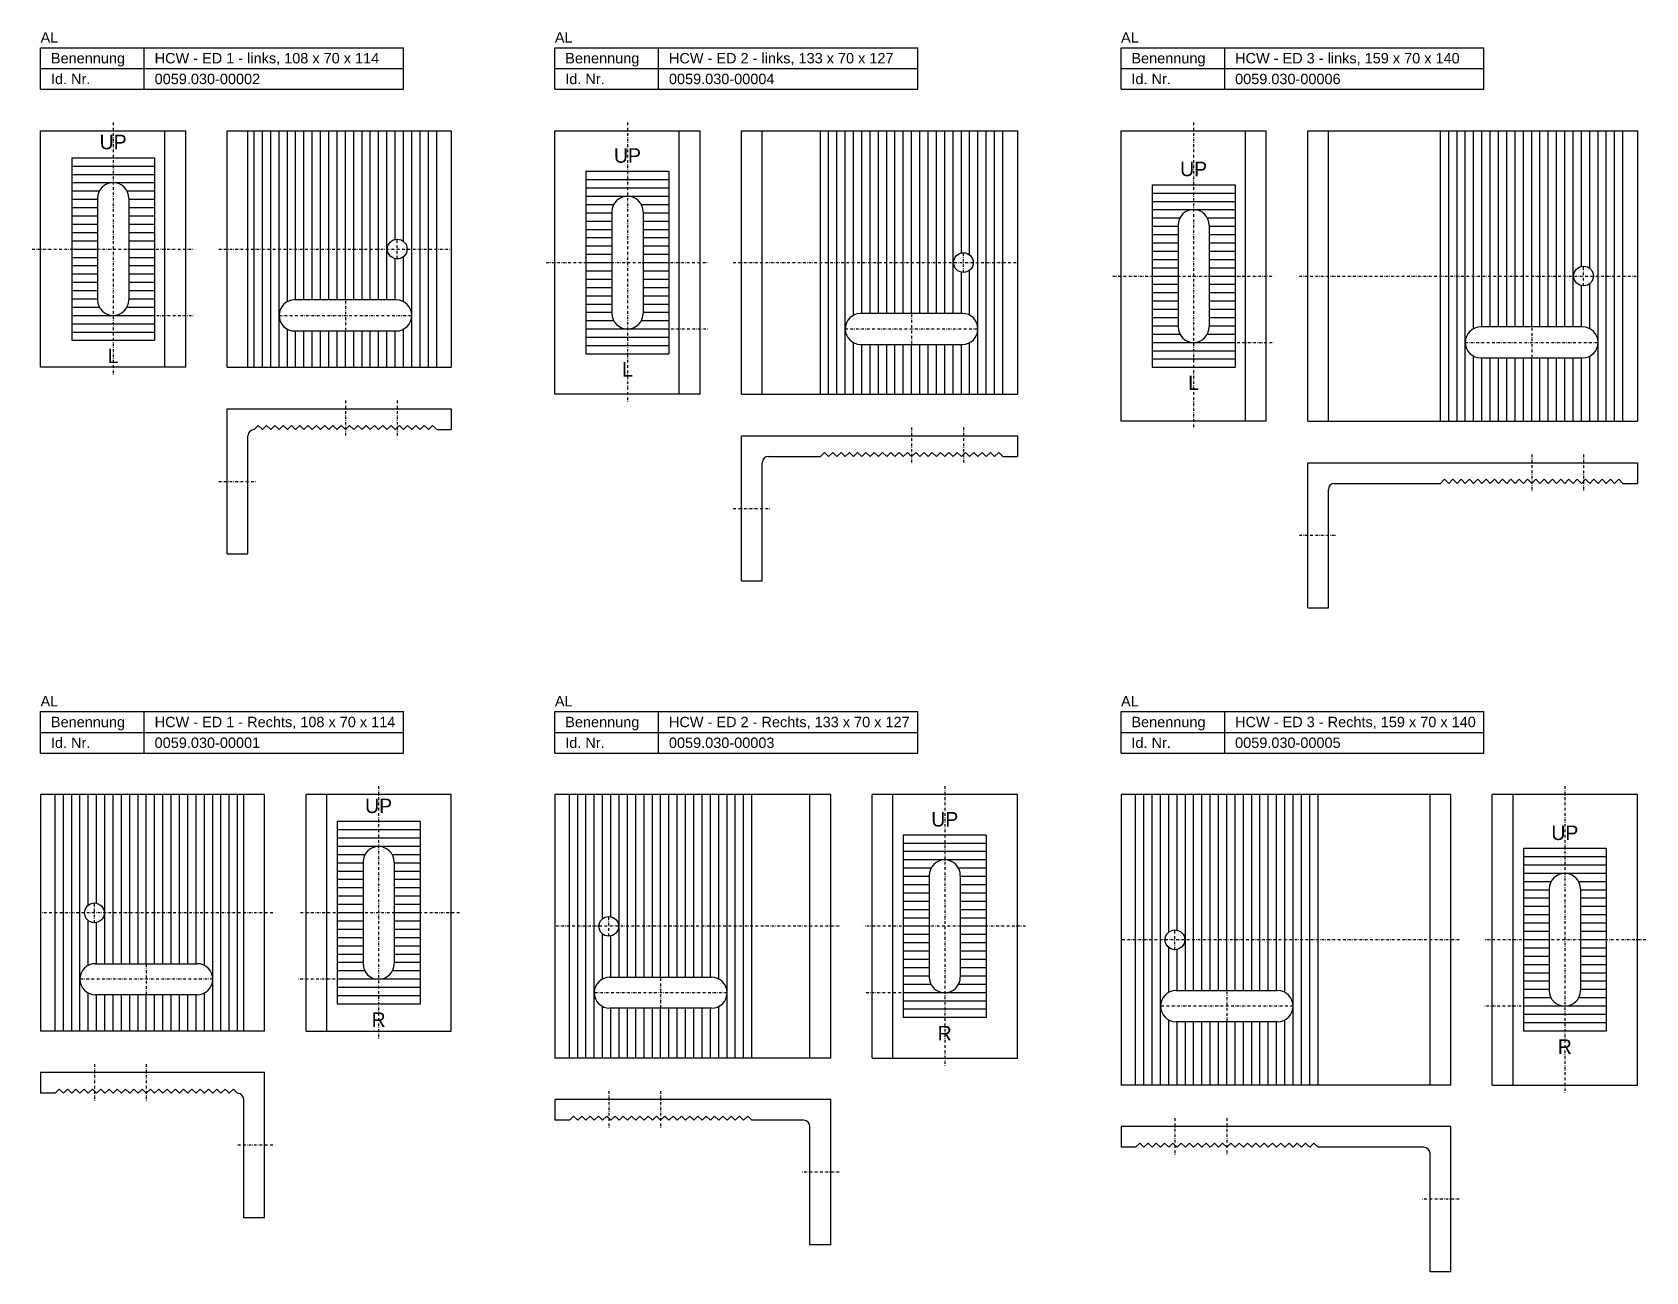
# Model space of a CAD drawing. Header units: millimetres. Extents: x -1 to 777, y -327 to 271.
import ezdxf

# ---------------------------------------------------------------- set-up
doc = ezdxf.new("R2010")
doc.units = ezdxf.units.MM
doc.header["$LTSCALE"] = 5
doc.linetypes.add('STRICHPUNKT2', pattern=[0.5, 0.25, -0.125, 0, -0.125])
doc.layers.add('HALFEN', color=2, linetype='CONTINUOUS')
doc.styles.add('ARIAL50', font='ARIAL.TTF', dxfattribs={"height": 5})

msp = doc.modelspace()

# ---------------------------------------------------------------- linework, layer by layer
at = {"layer": 'HALFEN'}
for p, q in [((3.38, 263.2), (178.38, 263.2)), ((3.38, 243.2), (3.38, 263.2)), ((53.38, 243.2), (53.38, 263.2)), ((178.38, 243.2), (178.38, 263.2)), ((251.38, 263.2), (426.38, 263.2)), ((251.38, 243.2), (251.38, 263.2)), ((301.38, 243.2), (301.38, 263.2)), ((426.38, 243.2), (426.38, 263.2)), ((524.38, 263.2), (699.38, 263.2)), ((524.38, 243.2), (524.38, 263.2)), ((574.38, 243.2), (574.38, 263.2)), ((699.38, 243.2), (699.38, 263.2)), ((3.38, 253.2), (178.38, 253.2)), ((251.38, 253.2), (426.38, 253.2)), ((524.38, 253.2), (699.38, 253.2)), ((3.38, 243.2), (178.38, 243.2)), ((251.38, 243.2), (426.38, 243.2)), ((524.38, 243.2), (699.38, 243.2)), ((3.38, 109.2), (3.38, 223.2)), ((3.38, 223.2), (73.38, 223.2)), ((63.38, 109.2), (63.38, 223.2)), ((73.38, 109.2), (73.38, 223.2)), ((93.38, 223.2), (201.38, 223.2)), ((93.38, 109.2), (93.38, 223.2)), ((103.38, 109.2), (103.38, 223.2)), ((201.38, 223.2), (201.38, 109.2)), ((251.38, 96.2), (251.38, 223.2)), ((251.38, 223.2), (321.38, 223.2)), ((311.38, 96.2), (311.38, 223.2)), ((321.38, 96.2), (321.38, 223.2)), ((341.38, 223.2), (474.38, 223.2)), ((341.38, 96.2), (341.38, 223.2)), ((351.38, 96.2), (351.38, 223.2)), ((474.38, 223.2), (474.38, 96.2)), ((524.38, 83.2), (524.38, 223.2)), ((524.38, 223.2), (594.38, 223.2)), ((584.38, 83.2), (584.38, 223.2)), ((594.38, 83.2), (594.38, 223.2)), ((614.38, 223.2), (773.38, 223.2)), ((614.38, 83.2), (614.38, 223.2)), ((624.38, 83.2), (624.38, 223.2)), ((773.38, 223.2), (773.38, 83.2)), ((30.88, 190.7), (30.88, 141.7)), ((45.88, 190.7), (45.88, 141.7)), ((278.88, 184.2), (278.88, 135.2)), ((293.88, 184.2), (293.88, 135.2)), ((551.88, 177.7), (551.88, 128.7)), ((566.88, 177.7), (566.88, 128.7)), ((174.88, 141.7), (125.88, 141.7)), ((125.88, 141.7), (125.88, 141.7)), ((447.88, 135.2), (398.88, 135.2)), ((398.88, 135.2), (398.88, 135.2)), ((125.88, 126.7), (174.88, 126.7)), ((746.88, 128.7), (697.88, 128.7)), ((697.88, 128.7), (697.88, 128.7)), ((398.88, 120.2), (447.88, 120.2)), ((73.38, 109.2), (3.38, 109.2)), ((93.38, 109.2), (201.38, 109.2)), ((697.88, 113.7), (746.88, 113.7)), ((321.38, 96.2), (251.38, 96.2)), ((341.38, 96.2), (474.38, 96.2)), ((93.38, 19.2), (93.38, 89.2)), ((93.38, 89.2), (201.38, 89.2)), ((201.38, 89.2), (201.38, 79.2)), ((106.38, 79.2), (108.38, 81.2)), ((106.38, 79.2), (106.38, 79.2)), ((108.38, 81.2), (110.38, 79.2)), ((110.38, 79.2), (112.38, 81.2)), ((112.38, 81.2), (114.38, 79.2)), ((114.38, 79.2), (116.38, 81.2)), ((116.38, 81.2), (118.38, 79.2)), ((118.38, 79.2), (120.38, 81.2)), ((120.38, 81.2), (122.38, 79.2)), ((122.38, 79.2), (124.38, 81.2)), ((124.38, 81.2), (126.38, 79.2)), ((126.38, 79.2), (128.38, 81.2)), ((128.38, 81.2), (130.38, 79.2)), ((130.38, 79.2), (132.38, 81.2)), ((132.38, 81.2), (134.38, 79.2)), ((134.38, 79.2), (136.38, 81.2)), ((136.38, 81.2), (138.38, 79.2)), ((138.38, 79.2), (140.38, 81.2)), ((140.38, 81.2), (142.38, 79.2)), ((142.38, 79.2), (144.38, 81.2)), ((144.38, 81.2), (146.38, 79.2)), ((146.38, 79.2), (148.38, 81.2)), ((148.38, 81.2), (150.38, 79.2)), ((150.38, 79.2), (152.38, 81.2)), ((152.38, 81.2), (154.38, 79.2)), ((154.38, 79.2), (156.38, 81.2)), ((156.38, 81.2), (158.38, 79.2)), ((158.38, 79.2), (160.38, 81.2)), ((160.38, 81.2), (162.38, 79.2)), ((162.38, 79.2), (164.38, 81.2)), ((164.38, 81.2), (166.38, 79.2)), ((166.38, 79.2), (168.38, 81.2)), ((168.38, 81.2), (170.38, 79.2)), ((170.38, 79.2), (172.38, 81.2)), ((172.38, 81.2), (174.38, 79.2)), ((174.38, 79.2), (176.38, 81.2)), ((176.38, 81.2), (178.38, 79.2)), ((178.38, 79.2), (180.38, 81.2)), ((180.38, 81.2), (182.38, 79.2)), ((182.38, 79.2), (184.38, 81.2)), ((184.38, 81.2), (186.38, 79.2)), ((186.38, 79.2), (188.38, 81.2)), ((188.38, 81.2), (190.38, 79.2)), ((190.38, 79.2), (192.38, 81.2)), ((192.38, 81.2), (194.38, 79.2)), ((194.38, 79.2), (201.38, 79.2)), ((594.38, 83.2), (524.38, 83.2)), ((614.38, 83.2), (773.38, 83.2)), ((103.38, 19.2), (103.38, 76.2)), ((341.38, 6.2), (341.38, 76.2)), ((341.38, 76.2), (474.38, 76.2)), ((474.38, 76.2), (474.38, 66.2)), ((351.38, 6.2), (351.38, 63.2)), ((354.38, 66.2), (379.38, 66.2)), ((379.38, 66.2), (381.38, 68.2)), ((381.38, 68.2), (383.38, 66.2)), ((383.38, 66.2), (385.38, 68.2)), ((385.38, 68.2), (387.38, 66.2)), ((387.38, 66.2), (389.38, 68.2)), ((389.38, 68.2), (391.38, 66.2)), ((391.38, 66.2), (393.38, 68.2)), ((393.38, 68.2), (395.38, 66.2)), ((395.38, 66.2), (397.38, 68.2)), ((397.38, 68.2), (399.38, 66.2)), ((399.38, 66.2), (401.38, 68.2)), ((401.38, 68.2), (403.38, 66.2)), ((403.38, 66.2), (405.38, 68.2)), ((405.38, 68.2), (407.38, 66.2)), ((407.38, 66.2), (409.38, 68.2)), ((409.38, 68.2), (411.38, 66.2)), ((411.38, 66.2), (413.38, 68.2)), ((413.38, 68.2), (415.38, 66.2)), ((415.38, 66.2), (417.38, 68.2)), ((417.38, 68.2), (419.38, 66.2)), ((419.38, 66.2), (421.38, 68.2)), ((421.38, 68.2), (423.38, 66.2)), ((423.38, 66.2), (425.38, 68.2)), ((425.38, 68.2), (427.38, 66.2)), ((427.38, 66.2), (429.38, 68.2)), ((429.38, 68.2), (431.38, 66.2)), ((431.38, 66.2), (433.38, 68.2)), ((433.38, 68.2), (435.38, 66.2)), ((435.38, 66.2), (437.38, 68.2)), ((437.38, 68.2), (439.38, 66.2)), ((439.38, 66.2), (441.38, 68.2)), ((441.38, 68.2), (443.38, 66.2)), ((443.38, 66.2), (445.38, 68.2)), ((445.38, 68.2), (447.38, 66.2)), ((447.38, 66.2), (449.38, 68.2)), ((449.38, 68.2), (451.38, 66.2)), ((451.38, 66.2), (453.38, 68.2)), ((453.38, 68.2), (455.38, 66.2)), ((455.38, 66.2), (457.38, 68.2)), ((457.38, 68.2), (459.38, 66.2)), ((459.38, 66.2), (461.38, 68.2)), ((461.38, 68.2), (463.38, 66.2)), ((463.38, 66.2), (465.38, 68.2)), ((465.38, 68.2), (467.38, 66.2)), ((467.38, 66.2), (474.38, 66.2)), ((614.38, -6.8), (614.38, 63.2)), ((614.38, 63.2), (773.38, 63.2)), ((773.38, 63.2), (773.38, 53.2)), ((678.38, 53.2), (680.38, 55.2)), ((680.38, 55.2), (682.38, 53.2)), ((682.38, 53.2), (684.38, 55.2)), ((684.38, 55.2), (686.38, 53.2)), ((686.38, 53.2), (688.38, 55.2)), ((688.38, 55.2), (690.38, 53.2)), ((690.38, 53.2), (692.38, 55.2)), ((692.38, 55.2), (694.38, 53.2)), ((694.38, 53.2), (696.38, 55.2)), ((696.38, 55.2), (698.38, 53.2)), ((698.38, 53.2), (700.38, 55.2)), ((700.38, 55.2), (702.38, 53.2)), ((702.38, 53.2), (704.38, 55.2)), ((704.38, 55.2), (706.38, 53.2)), ((706.38, 53.2), (708.38, 55.2)), ((708.38, 55.2), (710.38, 53.2)), ((710.38, 53.2), (712.38, 55.2)), ((712.38, 55.2), (714.38, 53.2)), ((714.38, 53.2), (716.38, 55.2)), ((716.38, 55.2), (718.38, 53.2)), ((718.38, 53.2), (720.38, 55.2)), ((720.38, 55.2), (722.38, 53.2)), ((722.38, 53.2), (724.38, 55.2)), ((724.38, 55.2), (726.38, 53.2)), ((726.38, 53.2), (728.38, 55.2)), ((728.38, 55.2), (730.38, 53.2)), ((730.38, 53.2), (732.38, 55.2)), ((732.38, 55.2), (734.38, 53.2)), ((734.38, 53.2), (736.38, 55.2)), ((736.38, 55.2), (738.38, 53.2)), ((738.38, 53.2), (740.38, 55.2)), ((740.38, 55.2), (742.38, 53.2)), ((742.38, 53.2), (744.38, 55.2)), ((744.38, 55.2), (746.38, 53.2)), ((746.38, 53.2), (748.38, 55.2)), ((748.38, 55.2), (750.38, 53.2)), ((750.38, 53.2), (752.38, 55.2)), ((752.38, 55.2), (754.38, 53.2)), ((754.38, 53.2), (756.38, 55.2)), ((756.38, 55.2), (758.38, 53.2)), ((758.38, 53.2), (760.38, 55.2)), ((760.38, 55.2), (762.38, 53.2)), ((762.38, 53.2), (764.38, 55.2)), ((764.38, 55.2), (766.38, 53.2)), ((624.38, -6.8), (624.38, 50.2)), ((627.38, 53.2), (678.38, 53.2)), ((766.38, 53.2), (773.38, 53.2)), ((93.38, 19.2), (103.38, 19.2)), ((341.38, 6.2), (351.38, 6.2)), ((614.38, -6.8), (624.38, -6.8)), ((3.38, -56.8), (178.38, -56.8)), ((3.38, -76.8), (3.38, -56.8)), ((53.38, -76.8), (53.38, -56.8)), ((178.38, -76.8), (178.38, -56.8)), ((251.38, -56.8), (426.38, -56.8)), ((251.38, -76.8), (251.38, -56.8)), ((301.38, -76.8), (301.38, -56.8)), ((426.38, -76.8), (426.38, -56.8)), ((524.38, -56.8), (699.38, -56.8)), ((524.38, -76.8), (524.38, -56.8)), ((574.38, -76.8), (574.38, -56.8)), ((699.38, -76.8), (699.38, -56.8)), ((3.38, -66.8), (178.38, -66.8)), ((251.38, -66.8), (426.38, -66.8)), ((524.38, -66.8), (699.38, -66.8)), ((3.38, -76.8), (178.38, -76.8)), ((251.38, -76.8), (426.38, -76.8)), ((524.38, -76.8), (699.38, -76.8)), ((111.38, -96.8), (3.38, -96.8)), ((3.38, -96.8), (3.38, -210.8)), ((111.38, -210.8), (111.38, -96.8)), ((131.38, -210.8), (131.38, -96.8)), ((201.38, -96.8), (131.38, -96.8)), ((141.38, -210.8), (141.38, -96.8)), ((201.38, -210.8), (201.38, -96.8)), ((384.38, -96.8), (251.38, -96.8)), ((251.38, -96.8), (251.38, -223.8)), ((374.38, -223.8), (374.38, -96.8)), ((384.38, -223.8), (384.38, -96.8)), ((404.38, -223.8), (404.38, -96.8)), ((474.38, -96.8), (404.38, -96.8)), ((414.38, -223.8), (414.38, -96.8)), ((474.38, -223.8), (474.38, -96.8)), ((683.38, -96.8), (524.38, -96.8)), ((524.38, -96.8), (524.38, -236.8)), ((673.38, -236.8), (673.38, -96.8)), ((683.38, -236.8), (683.38, -96.8)), ((703.38, -236.8), (703.38, -96.8)), ((773.38, -96.8), (703.38, -96.8)), ((713.38, -236.8), (713.38, -96.8)), ((773.38, -236.8), (773.38, -96.8)), ((158.88, -129.3), (158.88, -178.3)), ((173.88, -129.3), (173.88, -178.3)), ((431.88, -135.8), (431.88, -184.8)), ((446.88, -135.8), (446.88, -184.8)), ((730.88, -142.3), (730.88, -191.3)), ((745.88, -142.3), (745.88, -191.3)), ((29.88, -178.3), (78.88, -178.3)), ((78.88, -178.3), (78.88, -178.3)), ((277.88, -184.8), (326.88, -184.8)), ((326.88, -184.8), (326.88, -184.8)), ((78.88, -193.3), (29.88, -193.3)), ((550.88, -191.3), (599.88, -191.3)), ((599.88, -191.3), (599.88, -191.3)), ((326.88, -199.8), (277.88, -199.8)), ((599.88, -206.3), (550.88, -206.3)), ((111.38, -210.8), (3.38, -210.8)), ((131.38, -210.8), (201.38, -210.8)), ((384.38, -223.8), (251.38, -223.8)), ((404.38, -223.8), (474.38, -223.8)), ((111.38, -230.8), (3.38, -230.8)), ((3.38, -230.8), (3.38, -240.8)), ((111.38, -300.8), (111.38, -230.8)), ((10.38, -240.8), (3.38, -240.8)), ((12.38, -238.8), (10.38, -240.8)), ((14.38, -240.8), (12.38, -238.8)), ((16.38, -238.8), (14.38, -240.8)), ((18.38, -240.8), (16.38, -238.8)), ((20.38, -238.8), (18.38, -240.8)), ((22.38, -240.8), (20.38, -238.8)), ((24.38, -238.8), (22.38, -240.8)), ((26.38, -240.8), (24.38, -238.8)), ((28.38, -238.8), (26.38, -240.8)), ((30.38, -240.8), (28.38, -238.8)), ((32.38, -238.8), (30.38, -240.8)), ((34.38, -240.8), (32.38, -238.8)), ((36.38, -238.8), (34.38, -240.8)), ((38.38, -240.8), (36.38, -238.8)), ((40.38, -238.8), (38.38, -240.8)), ((42.38, -240.8), (40.38, -238.8)), ((44.38, -238.8), (42.38, -240.8)), ((46.38, -240.8), (44.38, -238.8)), ((48.38, -238.8), (46.38, -240.8)), ((50.38, -240.8), (48.38, -238.8)), ((52.38, -238.8), (50.38, -240.8)), ((54.38, -240.8), (52.38, -238.8)), ((56.38, -238.8), (54.38, -240.8)), ((58.38, -240.8), (56.38, -238.8)), ((60.38, -238.8), (58.38, -240.8)), ((62.38, -240.8), (60.38, -238.8)), ((64.38, -238.8), (62.38, -240.8)), ((66.38, -240.8), (64.38, -238.8)), ((68.38, -238.8), (66.38, -240.8)), ((70.38, -240.8), (68.38, -238.8)), ((72.38, -238.8), (70.38, -240.8)), ((74.38, -240.8), (72.38, -238.8)), ((76.38, -238.8), (74.38, -240.8)), ((78.38, -240.8), (76.38, -238.8)), ((80.38, -238.8), (78.38, -240.8)), ((82.38, -240.8), (80.38, -238.8)), ((84.38, -238.8), (82.38, -240.8)), ((86.38, -240.8), (84.38, -238.8)), ((88.38, -238.8), (86.38, -240.8)), ((90.38, -240.8), (88.38, -238.8)), ((92.38, -238.8), (90.38, -240.8)), ((94.38, -240.8), (92.38, -238.8)), ((96.38, -238.8), (94.38, -240.8)), ((98.38, -240.8), (96.38, -238.8)), ((98.38, -240.8), (98.38, -240.8)), ((683.38, -236.8), (524.38, -236.8)), ((703.38, -236.8), (773.38, -236.8)), ((101.38, -300.8), (101.38, -243.8)), ((384.38, -243.8), (251.38, -243.8)), ((251.38, -243.8), (251.38, -253.8)), ((384.38, -313.8), (384.38, -243.8)), ((258.38, -253.8), (251.38, -253.8)), ((260.38, -251.8), (258.38, -253.8)), ((262.38, -253.8), (260.38, -251.8)), ((264.38, -251.8), (262.38, -253.8)), ((266.38, -253.8), (264.38, -251.8)), ((268.38, -251.8), (266.38, -253.8)), ((270.38, -253.8), (268.38, -251.8)), ((272.38, -251.8), (270.38, -253.8)), ((274.38, -253.8), (272.38, -251.8)), ((276.38, -251.8), (274.38, -253.8)), ((278.38, -253.8), (276.38, -251.8)), ((280.38, -251.8), (278.38, -253.8)), ((282.38, -253.8), (280.38, -251.8)), ((284.38, -251.8), (282.38, -253.8)), ((286.38, -253.8), (284.38, -251.8)), ((288.38, -251.8), (286.38, -253.8)), ((290.38, -253.8), (288.38, -251.8)), ((292.38, -251.8), (290.38, -253.8)), ((294.38, -253.8), (292.38, -251.8)), ((296.38, -251.8), (294.38, -253.8)), ((298.38, -253.8), (296.38, -251.8)), ((300.38, -251.8), (298.38, -253.8)), ((302.38, -253.8), (300.38, -251.8)), ((304.38, -251.8), (302.38, -253.8)), ((306.38, -253.8), (304.38, -251.8)), ((308.38, -251.8), (306.38, -253.8)), ((310.38, -253.8), (308.38, -251.8)), ((312.38, -251.8), (310.38, -253.8)), ((314.38, -253.8), (312.38, -251.8)), ((316.38, -251.8), (314.38, -253.8)), ((318.38, -253.8), (316.38, -251.8)), ((320.38, -251.8), (318.38, -253.8)), ((322.38, -253.8), (320.38, -251.8)), ((324.38, -251.8), (322.38, -253.8)), ((326.38, -253.8), (324.38, -251.8)), ((328.38, -251.8), (326.38, -253.8)), ((330.38, -253.8), (328.38, -251.8)), ((332.38, -251.8), (330.38, -253.8)), ((334.38, -253.8), (332.38, -251.8)), ((336.38, -251.8), (334.38, -253.8)), ((338.38, -253.8), (336.38, -251.8)), ((340.38, -251.8), (338.38, -253.8)), ((342.38, -253.8), (340.38, -251.8)), ((344.38, -251.8), (342.38, -253.8)), ((346.38, -253.8), (344.38, -251.8)), ((371.38, -253.8), (346.38, -253.8)), ((374.38, -313.8), (374.38, -256.8)), ((683.38, -256.8), (524.38, -256.8)), ((524.38, -256.8), (524.38, -266.8)), ((683.38, -326.8), (683.38, -256.8)), ((531.38, -266.8), (524.38, -266.8)), ((533.38, -264.8), (531.38, -266.8)), ((535.38, -266.8), (533.38, -264.8)), ((537.38, -264.8), (535.38, -266.8)), ((539.38, -266.8), (537.38, -264.8)), ((541.38, -264.8), (539.38, -266.8)), ((543.38, -266.8), (541.38, -264.8)), ((545.38, -264.8), (543.38, -266.8)), ((547.38, -266.8), (545.38, -264.8)), ((549.38, -264.8), (547.38, -266.8)), ((551.38, -266.8), (549.38, -264.8)), ((553.38, -264.8), (551.38, -266.8)), ((555.38, -266.8), (553.38, -264.8)), ((557.38, -264.8), (555.38, -266.8)), ((559.38, -266.8), (557.38, -264.8)), ((561.38, -264.8), (559.38, -266.8)), ((563.38, -266.8), (561.38, -264.8)), ((565.38, -264.8), (563.38, -266.8)), ((567.38, -266.8), (565.38, -264.8)), ((569.38, -264.8), (567.38, -266.8)), ((571.38, -266.8), (569.38, -264.8)), ((573.38, -264.8), (571.38, -266.8)), ((575.38, -266.8), (573.38, -264.8)), ((577.38, -264.8), (575.38, -266.8)), ((579.38, -266.8), (577.38, -264.8)), ((581.38, -264.8), (579.38, -266.8)), ((583.38, -266.8), (581.38, -264.8)), ((585.38, -264.8), (583.38, -266.8)), ((587.38, -266.8), (585.38, -264.8)), ((589.38, -264.8), (587.38, -266.8)), ((591.38, -266.8), (589.38, -264.8)), ((593.38, -264.8), (591.38, -266.8)), ((595.38, -266.8), (593.38, -264.8)), ((597.38, -264.8), (595.38, -266.8)), ((599.38, -266.8), (597.38, -264.8)), ((601.38, -264.8), (599.38, -266.8)), ((603.38, -266.8), (601.38, -264.8)), ((605.38, -264.8), (603.38, -266.8)), ((607.38, -266.8), (605.38, -264.8)), ((609.38, -264.8), (607.38, -266.8)), ((611.38, -266.8), (609.38, -264.8)), ((613.38, -264.8), (611.38, -266.8)), ((615.38, -266.8), (613.38, -264.8)), ((617.38, -264.8), (615.38, -266.8)), ((619.38, -266.8), (617.38, -264.8)), ((670.38, -266.8), (619.38, -266.8)), ((673.38, -326.8), (673.38, -269.8)), ((111.38, -300.8), (101.38, -300.8)), ((384.38, -313.8), (374.38, -313.8)), ((683.38, -326.8), (673.38, -326.8))]:
    msp.add_line(p, q, dxfattribs=at)
at = {"layer": 'HALFEN', "color": 1, "linetype": 'STRICHPUNKT2'}
for p, q in [((38.38, 227.2), (38.38, 105.2)), ((286.38, 227.2), (286.38, 92.2)), ((559.38, 227.2), (559.38, 79.2)), ((-0.62, 166.2), (77.38, 166.2)), ((89.38, 166.2), (201.38, 166.2)), ((175.38, 161.45), (175.38, 170.95)), ((448.38, 154.95), (448.38, 164.45)), ((247.38, 159.7), (325.38, 159.7)), ((337.38, 159.7), (474.38, 159.7)), ((747.38, 148.45), (747.38, 157.95)), ((520.38, 153.2), (598.38, 153.2)), ((610.38, 153.2), (773.38, 153.2)), ((150.38, 141.2), (150.38, 127.2)), ((59.38, 134.2), (77.38, 134.2)), ((118.38, 134.2), (182.38, 134.2)), ((423.38, 134.7), (423.38, 120.7)), ((307.38, 127.7), (325.38, 127.7)), ((391.38, 127.7), (455.38, 127.7)), ((722.38, 128.2), (722.38, 114.2)), ((580.38, 121.2), (598.38, 121.2)), ((690.38, 121.2), (754.38, 121.2)), ((150.38, 93.2), (150.38, 75.2)), ((175.38, 93.2), (175.38, 75.2)), ((423.38, 80.2), (423.38, 62.2)), ((448.38, 80.2), (448.38, 62.2)), ((722.38, 67.2), (722.38, 49.2)), ((747.38, 67.2), (747.38, 49.2)), ((89.38, 54.2), (107.38, 54.2)), ((337.38, 41.2), (355.38, 41.2)), ((610.38, 28.2), (628.38, 28.2)), ((166.38, -92.8), (166.38, -214.8)), ((439.38, -92.8), (439.38, -227.8)), ((738.38, -92.8), (738.38, -240.8)), ((115.38, -153.8), (3.38, -153.8)), ((29.38, -158.55), (29.38, -149.05)), ((205.38, -153.8), (127.38, -153.8)), ((277.38, -165.05), (277.38, -155.55)), ((388.38, -160.3), (251.38, -160.3)), ((478.38, -160.3), (400.38, -160.3)), ((550.38, -171.55), (550.38, -162.05)), ((687.38, -166.8), (524.38, -166.8)), ((777.38, -166.8), (699.38, -166.8)), ((54.38, -178.8), (54.38, -192.8)), ((86.38, -185.8), (22.38, -185.8)), ((145.38, -185.8), (127.38, -185.8)), ((302.38, -185.3), (302.38, -199.3)), ((334.38, -192.3), (270.38, -192.3)), ((418.38, -192.3), (400.38, -192.3)), ((575.38, -191.8), (575.38, -205.8)), ((607.38, -198.8), (543.38, -198.8)), ((717.38, -198.8), (699.38, -198.8)), ((29.38, -226.8), (29.38, -244.8)), ((54.38, -226.8), (54.38, -244.8)), ((277.38, -239.8), (277.38, -257.8)), ((302.38, -239.8), (302.38, -257.8)), ((550.38, -252.8), (550.38, -270.8)), ((575.38, -252.8), (575.38, -270.8)), ((115.38, -265.8), (97.38, -265.8)), ((388.38, -278.8), (370.38, -278.8)), ((687.38, -291.8), (669.38, -291.8))]:
    msp.add_line(p, q, dxfattribs=at)
at = {"layer": 'HALFEN', "color": 1}
for p, q in [((106.38, 109.2), (106.38, 223.2)), ((110.38, 109.2), (110.38, 223.2)), ((114.38, 109.2), (114.38, 223.2)), ((118.38, 109.2), (118.38, 223.2)), ((122.38, 140.83), (122.38, 223.2)), ((126.38, 141.7), (126.38, 223.2)), ((130.38, 141.7), (130.38, 223.2)), ((134.38, 141.7), (134.38, 223.2)), ((138.38, 141.7), (138.38, 223.2)), ((142.38, 141.7), (142.38, 223.2)), ((146.38, 141.7), (146.38, 223.2)), ((150.38, 141.7), (150.38, 223.2)), ((154.38, 141.7), (154.38, 223.2)), ((158.38, 141.7), (158.38, 223.2)), ((162.38, 141.7), (162.38, 223.2)), ((166.38, 141.7), (166.38, 223.2)), ((170.38, 141.7), (170.38, 223.2)), ((174.38, 170.84), (174.38, 223.2)), ((178.38, 169.88), (178.38, 223.2)), ((182.38, 109.2), (182.38, 223.2)), ((186.38, 109.2), (186.38, 223.2)), ((190.38, 109.2), (190.38, 223.2)), ((194.38, 109.2), (194.38, 223.2)), ((379.38, 96.2), (379.38, 223.2)), ((383.38, 96.2), (383.38, 223.2)), ((387.38, 96.2), (387.38, 223.2)), ((391.38, 96.2), (391.38, 223.2)), ((395.38, 134.33), (395.38, 223.2)), ((399.38, 135.2), (399.38, 223.2)), ((403.38, 135.2), (403.38, 223.2)), ((407.38, 135.2), (407.38, 223.2)), ((411.38, 135.2), (411.38, 223.2)), ((415.38, 135.2), (415.38, 223.2)), ((419.38, 135.2), (419.38, 223.2)), ((423.38, 135.2), (423.38, 223.2)), ((427.38, 135.2), (427.38, 223.2)), ((431.38, 135.2), (431.38, 223.2)), ((435.38, 135.2), (435.38, 223.2)), ((439.38, 135.2), (439.38, 223.2)), ((443.38, 135.2), (443.38, 223.2)), ((447.38, 164.34), (447.38, 223.2)), ((451.38, 163.38), (451.38, 223.2)), ((455.38, 96.2), (455.38, 223.2)), ((459.38, 96.2), (459.38, 223.2)), ((463.38, 96.2), (463.38, 223.2)), ((467.38, 96.2), (467.38, 223.2)), ((678.38, 83.2), (678.38, 223.2)), ((682.38, 83.2), (682.38, 223.2)), ((686.38, 83.2), (686.38, 223.2)), ((690.38, 83.2), (690.38, 223.2)), ((694.38, 127.83), (694.38, 223.2)), ((698.38, 128.7), (698.38, 223.2)), ((702.38, 128.7), (702.38, 223.2)), ((706.38, 128.7), (706.38, 223.2)), ((710.38, 128.7), (710.38, 223.2)), ((714.38, 128.7), (714.38, 223.2)), ((718.38, 128.7), (718.38, 223.2)), ((722.38, 128.7), (722.38, 223.2)), ((726.38, 128.7), (726.38, 223.2)), ((730.38, 128.7), (730.38, 223.2)), ((734.38, 128.7), (734.38, 223.2)), ((738.38, 128.7), (738.38, 223.2)), ((742.38, 128.7), (742.38, 223.2)), ((746.38, 157.84), (746.38, 223.2)), ((750.38, 156.88), (750.38, 223.2)), ((754.38, 83.2), (754.38, 223.2)), ((758.38, 83.2), (758.38, 223.2)), ((762.38, 83.2), (762.38, 223.2)), ((766.38, 83.2), (766.38, 223.2)), ((18.38, 210.2), (58.38, 210.2)), ((18.38, 210.2), (18.38, 122.2)), ((58.38, 210.2), (58.38, 122.2)), ((18.38, 206.2), (58.38, 206.2)), ((266.38, 203.7), (306.38, 203.7)), ((266.38, 203.7), (266.38, 115.7)), ((306.38, 203.7), (306.38, 115.7)), ((18.38, 202.2), (58.38, 202.2)), ((18.38, 198.2), (58.38, 198.2)), ((266.38, 199.7), (306.38, 199.7)), ((266.38, 195.7), (306.38, 195.7)), ((539.38, 197.2), (579.38, 197.2)), ((539.38, 197.2), (539.38, 109.2)), ((579.38, 197.2), (579.38, 109.2)), ((18.38, 194.2), (31.75, 194.2)), ((18.38, 190.2), (30.88, 190.2)), ((45.01, 194.2), (58.38, 194.2)), ((45.88, 190.2), (58.38, 190.2)), ((266.38, 191.7), (306.38, 191.7)), ((266.38, 187.7), (279.75, 187.7)), ((293.01, 187.7), (306.38, 187.7)), ((539.38, 193.2), (579.38, 193.2)), ((539.38, 189.2), (579.38, 189.2)), ((18.38, 186.2), (30.88, 186.2)), ((18.38, 182.2), (30.88, 182.2)), ((45.88, 186.2), (58.38, 186.2)), ((45.88, 182.2), (58.38, 182.2)), ((266.38, 183.7), (278.88, 183.7)), ((266.38, 179.7), (278.88, 179.7)), ((293.88, 183.7), (306.38, 183.7)), ((293.88, 179.7), (306.38, 179.7)), ((539.38, 185.2), (579.38, 185.2)), ((539.38, 181.2), (552.75, 181.2)), ((566.01, 181.2), (579.38, 181.2)), ((18.38, 178.2), (30.88, 178.2)), ((18.38, 174.2), (30.88, 174.2)), ((45.88, 178.2), (58.38, 178.2)), ((45.88, 174.2), (58.38, 174.2)), ((266.38, 175.7), (278.88, 175.7)), ((266.38, 171.7), (278.88, 171.7)), ((293.88, 175.7), (306.38, 175.7)), ((293.88, 171.7), (306.38, 171.7)), ((539.38, 177.2), (551.88, 177.2)), ((539.38, 173.2), (551.88, 173.2)), ((566.88, 177.2), (579.38, 177.2)), ((566.88, 173.2), (579.38, 173.2)), ((18.38, 170.2), (30.88, 170.2)), ((18.38, 166.2), (30.88, 166.2)), ((45.88, 170.2), (58.38, 170.2)), ((45.88, 166.2), (58.38, 166.2)), ((266.38, 167.7), (278.88, 167.7)), ((266.38, 163.7), (278.88, 163.7)), ((293.88, 167.7), (306.38, 167.7)), ((293.88, 163.7), (306.38, 163.7)), ((539.38, 169.2), (551.88, 169.2)), ((539.38, 165.2), (551.88, 165.2)), ((566.88, 169.2), (579.38, 169.2)), ((566.88, 165.2), (579.38, 165.2)), ((18.38, 162.2), (30.88, 162.2)), ((18.38, 158.2), (30.88, 158.2)), ((45.88, 162.2), (58.38, 162.2)), ((45.88, 158.2), (58.38, 158.2)), ((174.38, 141.7), (174.38, 161.55)), ((178.38, 140.83), (178.38, 162.51)), ((266.38, 159.7), (278.88, 159.7)), ((266.38, 155.7), (278.88, 155.7)), ((293.88, 159.7), (306.38, 159.7)), ((293.88, 155.7), (306.38, 155.7)), ((451.38, 134.33), (451.38, 156.01)), ((539.38, 161.2), (551.88, 161.2)), ((539.38, 157.2), (551.88, 157.2)), ((566.88, 161.2), (579.38, 161.2)), ((566.88, 157.2), (579.38, 157.2)), ((18.38, 154.2), (30.88, 154.2)), ((18.38, 150.2), (30.88, 150.2)), ((45.88, 154.2), (58.38, 154.2)), ((45.88, 150.2), (58.38, 150.2)), ((266.38, 151.7), (278.88, 151.7)), ((293.88, 151.7), (306.38, 151.7)), ((447.38, 135.2), (447.38, 155.05)), ((539.38, 153.2), (551.88, 153.2)), ((539.38, 149.2), (551.88, 149.2)), ((566.88, 153.2), (579.38, 153.2)), ((566.88, 149.2), (579.38, 149.2)), ((746.38, 128.7), (746.38, 148.55)), ((750.38, 127.83), (750.38, 149.51)), ((18.38, 146.2), (30.88, 146.2)), ((18.38, 142.2), (30.88, 142.2)), ((45.88, 146.2), (58.38, 146.2)), ((45.88, 142.2), (58.38, 142.2)), ((266.38, 147.7), (278.88, 147.7)), ((266.38, 143.7), (278.88, 143.7)), ((293.88, 147.7), (306.38, 147.7)), ((293.88, 143.7), (306.38, 143.7)), ((539.38, 145.2), (551.88, 145.2)), ((539.38, 141.2), (551.88, 141.2)), ((566.88, 145.2), (579.38, 145.2)), ((566.88, 141.2), (579.38, 141.2)), ((18.38, 138.2), (31.75, 138.2)), ((18.38, 134.2), (58.38, 134.2)), ((45.01, 138.2), (58.38, 138.2)), ((266.38, 139.7), (278.88, 139.7)), ((266.38, 135.7), (278.88, 135.7)), ((293.88, 139.7), (306.38, 139.7)), ((293.88, 135.7), (306.38, 135.7)), ((539.38, 137.2), (551.88, 137.2)), ((539.38, 133.2), (551.88, 133.2)), ((566.88, 137.2), (579.38, 137.2)), ((566.88, 133.2), (579.38, 133.2)), ((18.38, 130.2), (58.38, 130.2)), ((18.38, 126.2), (58.38, 126.2)), ((122.38, 109.2), (122.38, 127.56)), ((126.38, 109.2), (126.38, 126.7)), ((130.38, 109.2), (130.38, 126.7)), ((134.38, 109.2), (134.38, 126.7)), ((138.38, 109.2), (138.38, 126.7)), ((142.38, 109.2), (142.38, 126.7)), ((146.38, 109.2), (146.38, 126.7)), ((150.38, 109.2), (150.38, 126.7)), ((154.38, 109.2), (154.38, 126.7)), ((158.38, 109.2), (158.38, 126.7)), ((162.38, 109.2), (162.38, 126.7)), ((166.38, 109.2), (166.38, 126.7)), ((170.38, 109.2), (170.38, 126.7)), ((174.38, 109.2), (174.38, 126.7)), ((178.38, 109.2), (178.38, 127.56)), ((266.38, 131.7), (279.75, 131.7)), ((266.38, 127.7), (306.38, 127.7)), ((293.01, 131.7), (306.38, 131.7)), ((539.38, 129.2), (551.88, 129.2)), ((539.38, 125.2), (552.75, 125.2)), ((566.01, 125.2), (579.38, 125.2)), ((566.88, 129.2), (579.38, 129.2)), ((18.38, 122.2), (58.38, 122.2)), ((266.38, 123.7), (306.38, 123.7)), ((266.38, 119.7), (306.38, 119.7)), ((395.38, 96.2), (395.38, 121.06)), ((399.38, 96.2), (399.38, 120.2)), ((403.38, 96.2), (403.38, 120.2)), ((407.38, 96.2), (407.38, 120.2)), ((411.38, 96.2), (411.38, 120.2)), ((415.38, 96.2), (415.38, 120.2)), ((419.38, 96.2), (419.38, 120.2)), ((423.38, 96.2), (423.38, 120.2)), ((427.38, 96.2), (427.38, 120.2)), ((431.38, 96.2), (431.38, 120.2)), ((435.38, 96.2), (435.38, 120.2)), ((439.38, 96.2), (439.38, 120.2)), ((443.38, 96.2), (443.38, 120.2)), ((447.38, 96.2), (447.38, 120.2)), ((451.38, 96.2), (451.38, 121.06)), ((539.38, 121.2), (579.38, 121.2)), ((539.38, 117.2), (579.38, 117.2)), ((266.38, 115.7), (306.38, 115.7)), ((539.38, 113.2), (579.38, 113.2)), ((539.38, 109.2), (579.38, 109.2)), ((694.38, 83.2), (694.38, 114.56)), ((698.38, 83.2), (698.38, 113.7)), ((702.38, 83.2), (702.38, 113.7)), ((706.38, 83.2), (706.38, 113.7)), ((710.38, 83.2), (710.38, 113.7)), ((714.38, 83.2), (714.38, 113.7)), ((718.38, 83.2), (718.38, 113.7)), ((722.38, 83.2), (722.38, 113.7)), ((726.38, 83.2), (726.38, 113.7)), ((730.38, 83.2), (730.38, 113.7)), ((734.38, 83.2), (734.38, 113.7)), ((738.38, 83.2), (738.38, 113.7)), ((742.38, 83.2), (742.38, 113.7)), ((746.38, 83.2), (746.38, 113.7)), ((750.38, 83.2), (750.38, 114.56)), ((10.38, -210.8), (10.38, -96.8)), ((14.38, -210.8), (14.38, -96.8)), ((18.38, -210.8), (18.38, -96.8)), ((22.38, -210.8), (22.38, -96.8)), ((26.38, -150.12), (26.38, -96.8)), ((30.38, -149.16), (30.38, -96.8)), ((34.38, -178.3), (34.38, -96.8)), ((38.38, -178.3), (38.38, -96.8)), ((42.38, -178.3), (42.38, -96.8)), ((46.38, -178.3), (46.38, -96.8)), ((50.38, -178.3), (50.38, -96.8)), ((54.38, -178.3), (54.38, -96.8)), ((58.38, -178.3), (58.38, -96.8)), ((62.38, -178.3), (62.38, -96.8)), ((66.38, -178.3), (66.38, -96.8)), ((70.38, -178.3), (70.38, -96.8)), ((74.38, -178.3), (74.38, -96.8)), ((78.38, -178.3), (78.38, -96.8)), ((82.38, -179.17), (82.38, -96.8)), ((86.38, -210.8), (86.38, -96.8)), ((90.38, -210.8), (90.38, -96.8)), ((94.38, -210.8), (94.38, -96.8)), ((98.38, -210.8), (98.38, -96.8)), ((101.38, -210.8), (101.38, -96.8)), ((258.38, -223.8), (258.38, -96.8)), ((262.38, -223.8), (262.38, -96.8)), ((266.38, -223.8), (266.38, -96.8)), ((270.38, -223.8), (270.38, -96.8)), ((274.38, -156.62), (274.38, -96.8)), ((278.38, -155.66), (278.38, -96.8)), ((282.38, -184.8), (282.38, -96.8)), ((286.38, -184.8), (286.38, -96.8)), ((290.38, -184.8), (290.38, -96.8)), ((294.38, -184.8), (294.38, -96.8)), ((298.38, -184.8), (298.38, -96.8)), ((302.38, -184.8), (302.38, -96.8)), ((306.38, -184.8), (306.38, -96.8)), ((310.38, -184.8), (310.38, -96.8)), ((314.38, -184.8), (314.38, -96.8)), ((318.38, -184.8), (318.38, -96.8)), ((322.38, -184.8), (322.38, -96.8)), ((326.38, -184.8), (326.38, -96.8)), ((330.38, -185.67), (330.38, -96.8)), ((334.38, -223.8), (334.38, -96.8)), ((338.38, -223.8), (338.38, -96.8)), ((342.38, -223.8), (342.38, -96.8)), ((346.38, -223.8), (346.38, -96.8)), ((531.38, -236.8), (531.38, -96.8)), ((535.38, -236.8), (535.38, -96.8)), ((539.38, -236.8), (539.38, -96.8)), ((543.38, -236.8), (543.38, -96.8)), ((547.38, -163.12), (547.38, -96.8)), ((551.38, -162.16), (551.38, -96.8)), ((555.38, -191.3), (555.38, -96.8)), ((559.38, -191.3), (559.38, -96.8)), ((563.38, -191.3), (563.38, -96.8)), ((567.38, -191.3), (567.38, -96.8)), ((571.38, -191.3), (571.38, -96.8)), ((575.38, -191.3), (575.38, -96.8)), ((579.38, -191.3), (579.38, -96.8)), ((583.38, -191.3), (583.38, -96.8)), ((587.38, -191.3), (587.38, -96.8)), ((591.38, -191.3), (591.38, -96.8)), ((595.38, -191.3), (595.38, -96.8)), ((599.38, -191.3), (599.38, -96.8)), ((603.38, -192.17), (603.38, -96.8)), ((607.38, -236.8), (607.38, -96.8)), ((611.38, -236.8), (611.38, -96.8)), ((615.38, -236.8), (615.38, -96.8)), ((619.38, -236.8), (619.38, -96.8)), ((186.38, -109.8), (146.38, -109.8)), ((146.38, -109.8), (146.38, -197.8)), ((186.38, -113.8), (146.38, -113.8)), ((186.38, -109.8), (186.38, -197.8)), ((459.38, -116.3), (419.38, -116.3)), ((419.38, -116.3), (419.38, -204.3)), ((459.38, -116.3), (459.38, -204.3)), ((186.38, -117.8), (146.38, -117.8)), ((186.38, -121.8), (146.38, -121.8)), ((459.38, -120.3), (419.38, -120.3)), ((459.38, -124.3), (419.38, -124.3)), ((758.38, -122.8), (718.38, -122.8)), ((718.38, -122.8), (718.38, -210.8)), ((758.38, -122.8), (758.38, -210.8)), ((159.75, -125.8), (146.38, -125.8)), ((158.88, -129.8), (146.38, -129.8)), ((186.38, -125.8), (173.01, -125.8)), ((186.38, -129.8), (173.88, -129.8)), ((459.38, -128.3), (419.38, -128.3)), ((758.38, -126.8), (718.38, -126.8)), ((758.38, -130.8), (718.38, -130.8)), ((158.88, -133.8), (146.38, -133.8)), ((158.88, -137.8), (146.38, -137.8)), ((186.38, -133.8), (173.88, -133.8)), ((186.38, -137.8), (173.88, -137.8)), ((432.75, -132.3), (419.38, -132.3)), ((431.88, -136.3), (419.38, -136.3)), ((459.38, -132.3), (446.01, -132.3)), ((459.38, -136.3), (446.88, -136.3)), ((758.38, -134.8), (718.38, -134.8)), ((731.75, -138.8), (718.38, -138.8)), ((758.38, -138.8), (745.01, -138.8)), ((158.88, -141.8), (146.38, -141.8)), ((158.88, -145.8), (146.38, -145.8)), ((186.38, -141.8), (173.88, -141.8)), ((186.38, -145.8), (173.88, -145.8)), ((431.88, -140.3), (419.38, -140.3)), ((431.88, -144.3), (419.38, -144.3)), ((459.38, -140.3), (446.88, -140.3)), ((459.38, -144.3), (446.88, -144.3)), ((730.88, -142.8), (718.38, -142.8)), ((730.88, -146.8), (718.38, -146.8)), ((758.38, -142.8), (745.88, -142.8)), ((758.38, -146.8), (745.88, -146.8)), ((158.88, -149.8), (146.38, -149.8)), ((158.88, -153.8), (146.38, -153.8)), ((186.38, -149.8), (173.88, -149.8)), ((186.38, -153.8), (173.88, -153.8)), ((431.88, -148.3), (419.38, -148.3)), ((431.88, -152.3), (419.38, -152.3)), ((459.38, -148.3), (446.88, -148.3)), ((459.38, -152.3), (446.88, -152.3)), ((730.88, -150.8), (718.38, -150.8)), ((730.88, -154.8), (718.38, -154.8)), ((758.38, -150.8), (745.88, -150.8)), ((758.38, -154.8), (745.88, -154.8)), ((26.38, -179.17), (26.38, -157.49)), ((30.38, -178.3), (30.38, -158.45)), ((158.88, -157.8), (146.38, -157.8)), ((158.88, -161.8), (146.38, -161.8)), ((186.38, -157.8), (173.88, -157.8)), ((186.38, -161.8), (173.88, -161.8)), ((431.88, -156.3), (419.38, -156.3)), ((431.88, -160.3), (419.38, -160.3)), ((459.38, -156.3), (446.88, -156.3)), ((459.38, -160.3), (446.88, -160.3)), ((730.88, -158.8), (718.38, -158.8)), ((730.88, -162.8), (718.38, -162.8)), ((758.38, -158.8), (745.88, -158.8)), ((758.38, -162.8), (745.88, -162.8)), ((158.88, -165.8), (146.38, -165.8)), ((158.88, -169.8), (146.38, -169.8)), ((186.38, -165.8), (173.88, -165.8)), ((186.38, -169.8), (173.88, -169.8)), ((274.38, -185.67), (274.38, -163.99)), ((278.38, -184.8), (278.38, -164.95)), ((431.88, -164.3), (419.38, -164.3)), ((431.88, -168.3), (419.38, -168.3)), ((459.38, -164.3), (446.88, -164.3)), ((459.38, -168.3), (446.88, -168.3)), ((547.38, -192.17), (547.38, -170.49)), ((730.88, -166.8), (718.38, -166.8)), ((730.88, -170.8), (718.38, -170.8)), ((758.38, -166.8), (745.88, -166.8)), ((758.38, -170.8), (745.88, -170.8)), ((158.88, -173.8), (146.38, -173.8)), ((158.88, -177.8), (146.38, -177.8)), ((186.38, -173.8), (173.88, -173.8)), ((186.38, -177.8), (173.88, -177.8)), ((431.88, -172.3), (419.38, -172.3)), ((431.88, -176.3), (419.38, -176.3)), ((459.38, -172.3), (446.88, -172.3)), ((459.38, -176.3), (446.88, -176.3)), ((551.38, -191.3), (551.38, -171.45)), ((730.88, -174.8), (718.38, -174.8)), ((730.88, -178.8), (718.38, -178.8)), ((758.38, -174.8), (745.88, -174.8)), ((758.38, -178.8), (745.88, -178.8)), ((159.75, -181.8), (146.38, -181.8)), ((186.38, -185.8), (146.38, -185.8)), ((186.38, -181.8), (173.01, -181.8)), ((431.88, -180.3), (419.38, -180.3)), ((431.88, -184.3), (419.38, -184.3)), ((459.38, -180.3), (446.88, -180.3)), ((459.38, -184.3), (446.88, -184.3)), ((730.88, -182.8), (718.38, -182.8)), ((758.38, -182.8), (745.88, -182.8)), ((26.38, -210.8), (26.38, -192.44)), ((30.38, -210.8), (30.38, -193.3)), ((34.38, -210.8), (34.38, -193.3)), ((38.38, -210.8), (38.38, -193.3)), ((42.38, -210.8), (42.38, -193.3)), ((46.38, -210.8), (46.38, -193.3)), ((50.38, -210.8), (50.38, -193.3)), ((54.38, -210.8), (54.38, -193.3)), ((58.38, -210.8), (58.38, -193.3)), ((62.38, -210.8), (62.38, -193.3)), ((66.38, -210.8), (66.38, -193.3)), ((70.38, -210.8), (70.38, -193.3)), ((74.38, -210.8), (74.38, -193.3)), ((78.38, -210.8), (78.38, -193.3)), ((82.38, -210.8), (82.38, -192.44)), ((186.38, -189.8), (146.38, -189.8)), ((186.38, -193.8), (146.38, -193.8)), ((432.75, -188.3), (419.38, -188.3)), ((459.38, -192.3), (419.38, -192.3)), ((459.38, -188.3), (446.01, -188.3)), ((730.88, -186.8), (718.38, -186.8)), ((730.88, -190.8), (718.38, -190.8)), ((758.38, -186.8), (745.88, -186.8)), ((758.38, -190.8), (745.88, -190.8)), ((186.38, -197.8), (146.38, -197.8)), ((274.38, -223.8), (274.38, -198.94)), ((278.38, -223.8), (278.38, -199.8)), ((282.38, -223.8), (282.38, -199.8)), ((286.38, -223.8), (286.38, -199.8)), ((290.38, -223.8), (290.38, -199.8)), ((294.38, -223.8), (294.38, -199.8)), ((298.38, -223.8), (298.38, -199.8)), ((302.38, -223.8), (302.38, -199.8)), ((306.38, -223.8), (306.38, -199.8)), ((310.38, -223.8), (310.38, -199.8)), ((314.38, -223.8), (314.38, -199.8)), ((318.38, -223.8), (318.38, -199.8)), ((322.38, -223.8), (322.38, -199.8)), ((326.38, -223.8), (326.38, -199.8)), ((330.38, -223.8), (330.38, -198.94)), ((459.38, -196.3), (419.38, -196.3)), ((459.38, -200.3), (419.38, -200.3)), ((731.75, -194.8), (718.38, -194.8)), ((758.38, -198.8), (718.38, -198.8)), ((758.38, -194.8), (745.01, -194.8)), ((459.38, -204.3), (419.38, -204.3)), ((547.38, -236.8), (547.38, -205.44)), ((551.38, -236.8), (551.38, -206.3)), ((555.38, -236.8), (555.38, -206.3)), ((559.38, -236.8), (559.38, -206.3)), ((563.38, -236.8), (563.38, -206.3)), ((567.38, -236.8), (567.38, -206.3)), ((571.38, -236.8), (571.38, -206.3)), ((575.38, -236.8), (575.38, -206.3)), ((579.38, -236.8), (579.38, -206.3)), ((583.38, -236.8), (583.38, -206.3)), ((587.38, -236.8), (587.38, -206.3)), ((591.38, -236.8), (591.38, -206.3)), ((595.38, -236.8), (595.38, -206.3)), ((599.38, -236.8), (599.38, -206.3)), ((603.38, -236.8), (603.38, -205.44)), ((758.38, -202.8), (718.38, -202.8)), ((758.38, -206.8), (718.38, -206.8)), ((758.38, -210.8), (718.38, -210.8))]:
    msp.add_line(p, q, dxfattribs=at)
at = {"layer": 'HALFEN'}
for centre in [(175.38, 166.2), (448.38, 159.7), (747.38, 153.2), (29.38, -153.8), (277.38, -160.3), (550.38, -166.8)]:
    msp.add_circle(centre, 4.75, dxfattribs=at)
for centre, radius, start, end in [((38.38, 190.7), 7.5, 0, 180), ((286.38, 184.2), 7.5, 0, 180), ((559.38, 177.7), 7.5, 0, 180), ((38.38, 141.7), 7.5, 180, 0), ((125.88, 134.2), 7.5, 90, 270), ((174.88, 134.2), 7.5, 270, 90), ((286.38, 135.2), 7.5, 180, 0), ((398.88, 127.7), 7.5, 90, 270), ((447.88, 127.7), 7.5, 270, 90), ((559.38, 128.7), 7.5, 180, 0), ((697.88, 121.2), 7.5, 90, 270), ((746.88, 121.2), 7.5, 270, 90), ((106.38, 76.2), 3, 90, 180), ((354.38, 63.2), 3, 90, 180), ((627.38, 50.2), 3, 90, 180), ((166.38, -129.3), 7.5, 0, 180), ((439.38, -135.8), 7.5, 0, 180), ((738.38, -142.3), 7.5, 0, 180), ((29.88, -185.8), 7.5, 90, 270), ((78.88, -185.8), 7.5, 270, 90), ((166.38, -178.3), 7.5, 180, 0), ((277.88, -192.3), 7.5, 90, 270), ((326.88, -192.3), 7.5, 270, 90), ((439.38, -184.8), 7.5, 180, 0), ((550.88, -198.8), 7.5, 90, 270), ((599.88, -198.8), 7.5, 270, 90), ((738.38, -191.3), 7.5, 180, 0), ((98.38, -243.8), 3, 0, 90), ((371.38, -256.8), 3, 0, 90), ((670.38, -269.8), 3, 0, 90)]:
    msp.add_arc(centre, radius, start, end, dxfattribs=at)

# ---------------------------------------------------------------- texts
at = {"layer": 'HALFEN', "style": 'ARIAL50'}
for s, p in [('AL', (3.38, 265.7)), ('AL', (251.38, 265.7)), ('AL', (524.38, 265.7)), ('Benennung', (8.38, 255.7)), ('HCW - ED 1 - links, 108 x 70 x 114', (58.38, 255.7)), ('Benennung', (256.38, 255.7)), ('HCW - ED 2 - links, 133 x 70 x 127', (306.38, 255.7)), ('Benennung', (529.38, 255.7)), ('HCW - ED 3 - links, 159 x 70 x 140', (579.38, 255.7)), ('Id. Nr.', (8.38, 245.7)), ('0059.030-00002', (58.38, 245.7)), ('Id. Nr.', (256.38, 245.7)), ('0059.030-00004', (306.38, 245.7)), ('Id. Nr.', (529.38, 245.7)), ('0059.030-00006', (579.38, 245.7)), ('AL', (3.38, -54.3)), ('AL', (251.38, -54.3)), ('AL', (524.38, -54.3)), ('Benennung', (8.38, -64.3)), ('HCW - ED 1 - Rechts, 108 x 70 x 114', (58.38, -64.3)), ('Benennung', (256.38, -64.3)), ('HCW - ED 2 - Rechts, 133 x 70 x 127', (306.38, -64.3)), ('Benennung', (529.38, -64.3)), ('HCW - ED 3 - Rechts, 159 x 70 x 140', (579.38, -64.3)), ('Id. Nr.', (8.38, -74.3)), ('0059.030-00001', (58.38, -74.3)), ('Id. Nr.', (256.38, -74.3)), ('0059.030-00003', (306.38, -74.3)), ('Id. Nr.', (529.38, -74.3)), ('0059.030-00005', (579.38, -74.3))]:
    msp.add_text(s, height=5, dxfattribs=at).set_placement(p)
at = {"layer": 'HALFEN', "char_height": 7, "width": 18.2322}
for s, insert, attachment_point in [('UP', (38.38, 214.2), 8), ('UP', (286.38, 207.7), 8), ('UP', (559.38, 201.2), 8), ('L', (38.38, 118.2), 2), ('L', (286.38, 111.7), 2), ('L', (559.38, 105.2), 2), ('UP', (166.38, -105.8), 8), ('UP', (439.38, -112.3), 8), ('UP', (738.38, -118.8), 8), ('R', (166.38, -201.8), 2), ('R', (439.38, -208.3), 2), ('R', (738.38, -214.8), 2)]:
    msp.add_mtext(s, dxfattribs=dict(at, insert=insert, attachment_point=attachment_point))

doc.saveas('drawing.dxf')
